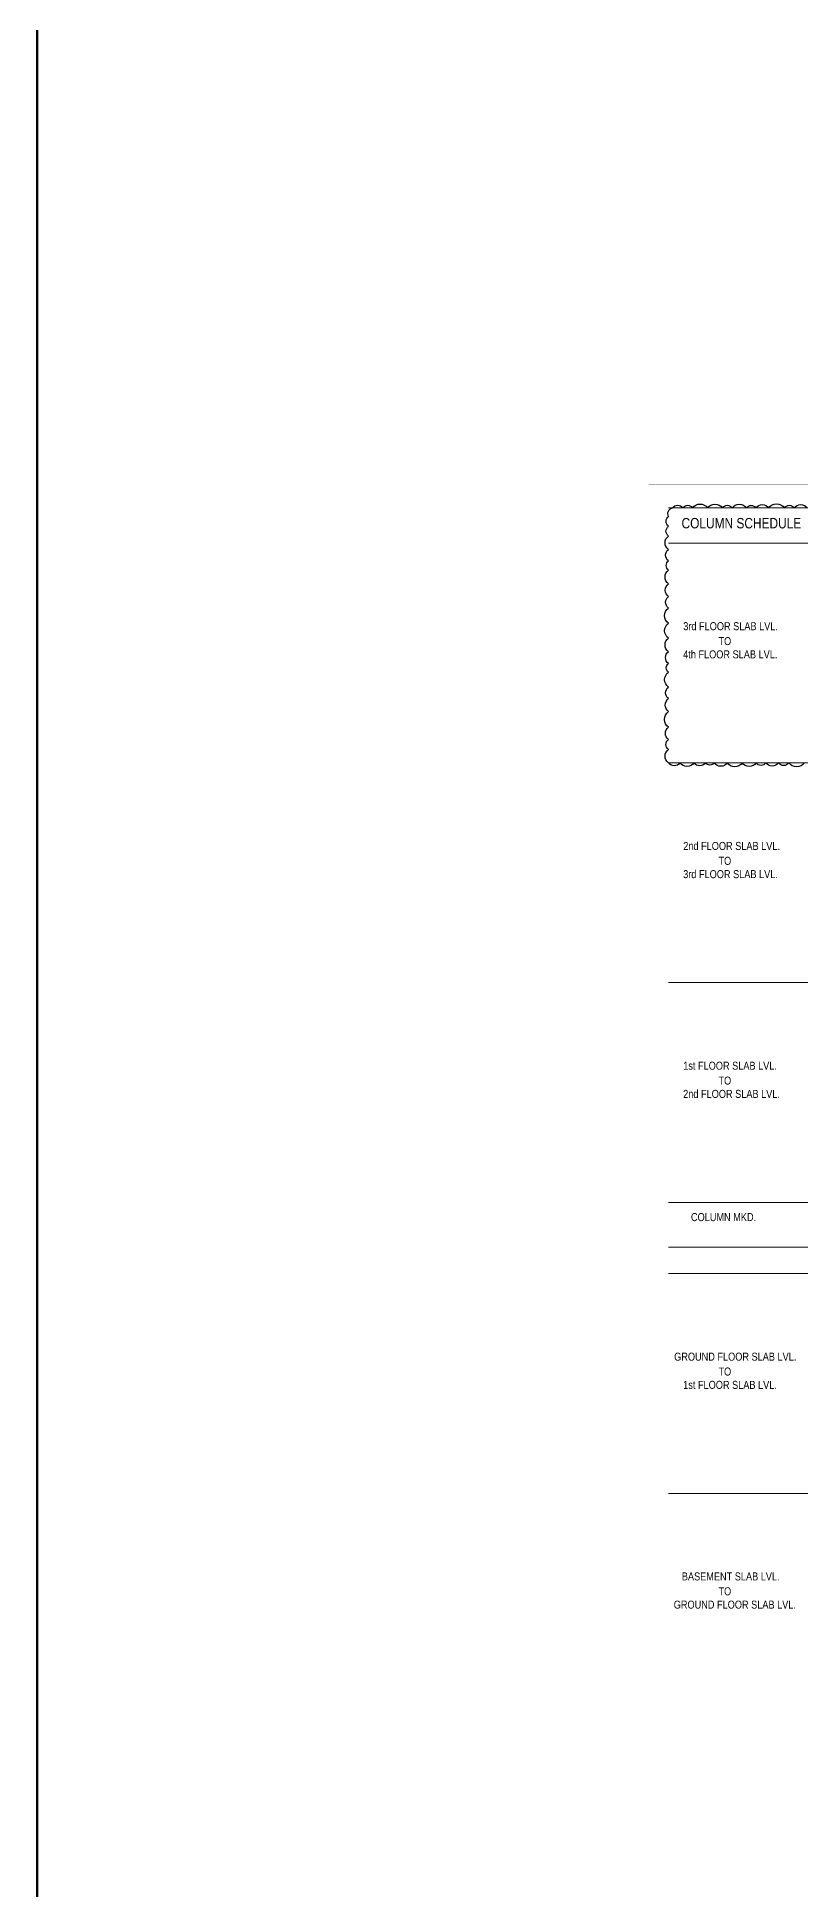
# Model space of a CAD drawing. Header units: millimetres. Extents: x 1112055 to 3390982, y -148532 to 766891.
# Drawn here: x 2055975 to 2084618, y -81983 to -12509 of the extents above; entities that cross this region are included whole.
import ezdxf
from ezdxf.enums import TextEntityAlignment as Align

# ---------------------------------------------------------------- set-up
doc = ezdxf.new("R2010")
doc.units = ezdxf.units.MM
doc.layers.add('B COLSCH', color=204, linetype='Continuous', lineweight=20)
doc.layers.add('B TITLE BLOCK', color=250, linetype='Continuous', lineweight=0)
doc.layers.add('B TEXT', color=7, linetype='Continuous')
doc.styles.add('SWINC', font='swissc.ttf')

msp = doc.modelspace()

# ---------------------------------------------------------------- linework, layer by layer
at = {"color": 5, "lineweight": 50}
msp.add_lwpolyline([(2055975.3, 100877.1), (2260508.1, 100877.1), (2260508.1, -148532.1), (2055975.3, -148532.1)], close=True, dxfattribs=at)
at = {"color": 2, "lineweight": 30}
msp.add_lwpolyline([(2084752, -39722.9, -0.5205671), (2084162.7, -39722.9, -0.5205671), (2083774, -39722.9, -0.5205671), (2083301.3, -39722.9, -0.5205671), (2082941, -39722.9, -0.5205671), (2082416.9, -39722.9, -0.5205671), (2081858.9, -39722.9, -0.5205671), (2081366.2, -39722.9, -0.5205671), (2081037.1, -39722.9, -0.5205671), (2080607.6, -39722.9, -0.5205671), (2080081.8, -39722.9, -0.5205671), (2079654.2, -39722.9, -0.5205671), (2079654.2, -39219.6, -0.5205671), (2079654.2, -38847.1, -0.5205671), (2079654.2, -38389.1, -0.5205671), (2079654.2, -37801, -0.5205671), (2079654.2, -37309.7, -0.5205671), (2079654.2, -36883.7, -0.5205671), (2079654.2, -36323.3, -0.5205671), (2079654.2, -36000.4, -0.5205671), (2079654.2, -35556, -0.5205671), (2079654.2, -35049.3, -0.5205671), (2079654.2, -34485.7, -0.5205671), (2079654.2, -33919.4, -0.5205671), (2079654.2, -33488.2, -0.5205671), (2079654.2, -33008.5, -0.5205671), (2079654.2, -32497.1, -0.5205671), (2079654.2, -32154, -0.5205671), (2079654.2, -31721.2, -0.5205671), (2079654.2, -31218.5, -0.5205671), (2079654.2, -30849.2, -0.5205671), (2079654.2, -30482.1, -0.5205671), (2079808, -30164, -0.5205671), (2080187, -30164, -0.5205671), (2080558.7, -30164, -0.5205671), (2081116.7, -30164, -0.5205671), (2081667.1, -30164, -0.5205671), (2082041.7, -30164, -0.5205671), (2082575, -30164, -0.5205671), (2082932.5, -30164, -0.5205671), (2083411.9, -30164, -0.5205671), (2083993.8, -30164, -0.5205671), (2084367.4, -30164, -0.5205671), (2084851.5, -30164, -0.5205671)], format="xyb", dxfattribs=at)
at = {"layer": 'B COLSCH', "color": 250, "lineweight": 0}
for p, q in [((2079654.2, -30164), (2221752.2, -30164)), ((2079654.2, -31483.1), (2221752.2, -31483.1)), ((2079654.2, -39722.9), (2221752.2, -39722.9)), ((2079654.2, -47962.7), (2221752.2, -47962.7)), ((2079654.2, -56202.6), (2221752.2, -56202.6)), ((2079654.2, -56202.6), (2221752.2, -56202.6)), ((2079654.2, -56202.6), (2221752.2, -56202.6)), ((2079654.2, -57885.5), (2221752.2, -57885.5)), ((2079654.2, -58872.7), (2221752.2, -58872.7)), ((2079654.2, -67112.5), (2221752.2, -67112.5))]:
    msp.add_line(p, q, dxfattribs=at)
at = {"layer": 'B TITLE BLOCK', "color": 1, "const_width": 8.39}
msp.add_lwpolyline([(2078533.1, -28915.4), (2078533.1, -113961.8), (2233932.1, -113961.8), (2233932.1, -28915.4)], close=True, dxfattribs=at)
at = {"layer": 'B TITLE BLOCK', "color": 250, "lineweight": 0, "const_width": 8.39}
msp.add_lwpolyline([(2078906.8, -29289.1), (2078906.8, -113588.1), (2233558.4, -113588.1), (2233558.4, -29289.1)], close=True, dxfattribs=at)

# ---------------------------------------------------------------- texts
at = {"layer": 'B TEXT', "color": 1, "style": 'SWINC'}
for s, height, p in [('COLUMN SCHEDULE', 389.727, (2080141.4, -30931.1)), ('COLUMN MKD.', 300, (2080494.5, -56905))]:
    msp.add_text(s, height=height, dxfattribs=at).set_placement(p)
for s, p in [('3rd FLOOR SLAB LVL.', (2080204.4, -34838.7)), ('TO', (2081526.1, -35396.7)), ('4th FLOOR SLAB LVL.', (2080202.4, -35896)), ('2nd FLOOR SLAB LVL.', (2080204.4, -43078.5)), ('3rd FLOOR SLAB LVL.', (2080202.4, -44135.8)), ('TO', (2081526.1, -43636.6)), ('1st FLOOR SLAB LVL.', (2080204.4, -51318.4)), ('2nd FLOOR SLAB LVL.', (2080202.4, -52375.6)), ('TO', (2081526.1, -51876.4)), ('GROUND FLOOR SLAB LVL.', (2079864.3, -62228.3)), ('TO', (2081526.1, -62786.3)), ('1st FLOOR SLAB LVL.', (2080202.4, -63285.6)), ('BASEMENT SLAB LVL.', (2080151.8, -70468.1)), ('TO', (2081526.1, -71026.2)), ('GROUND FLOOR SLAB LVL.', (2079848.5, -71525.4))]:
    msp.add_text(s, height=300, dxfattribs=at).set_placement(p, align=Align.BOTTOM_LEFT)

doc.saveas('drawing.dxf')
